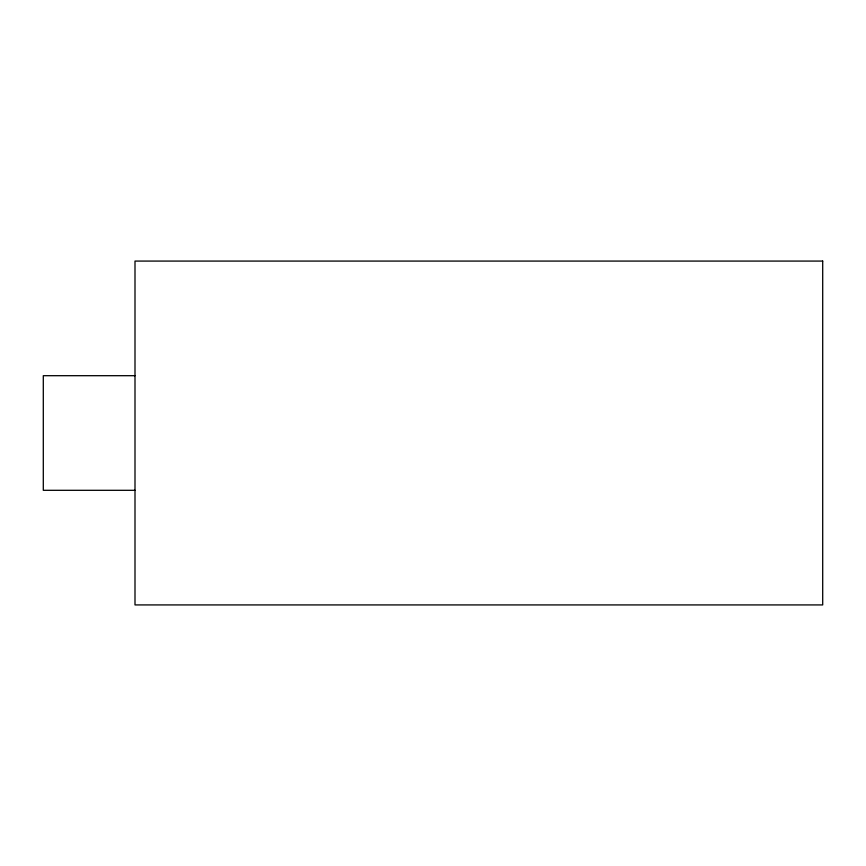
<?xml version="1.0" encoding="UTF-8"?>
<svg xmlns="http://www.w3.org/2000/svg" width="866" height="866" viewBox="0 0 866 866"><rect width="100%" height="100%" fill="white"/><g stroke="black" fill="none" stroke-linecap="round" stroke-linejoin="round"><path stroke-width="1.3" d="M134.999 375.692L43.3 375.692L43.3 490.308L134.999 490.308M822.7 261.077L134.999 261.077L134.999 604.923L822.7 604.923L822.7 261.077"/></g></svg>
